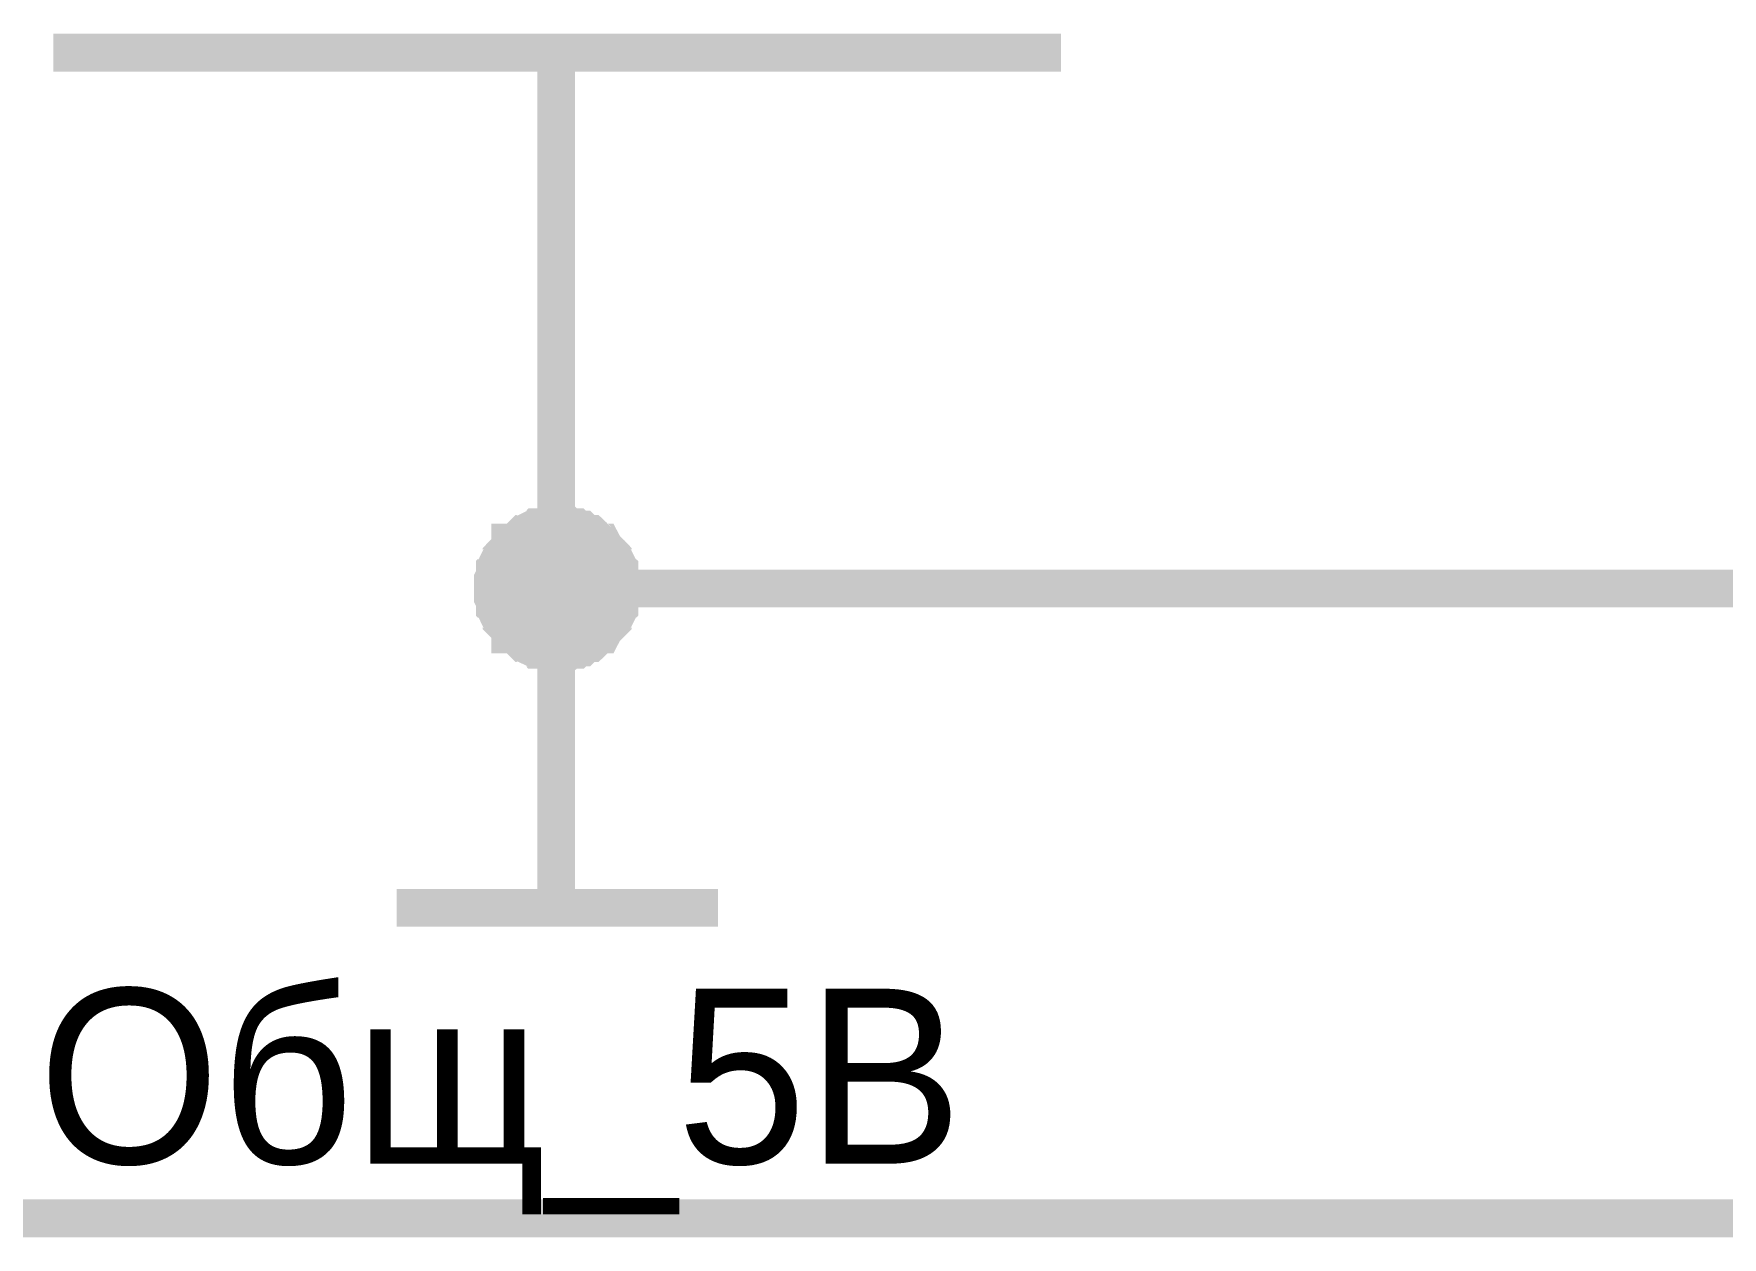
# Model space of a CAD drawing. Extents: x 0 to 594, y 0 to 420.
# Drawn here: x 288.35 to 301.77, y 217.34 to 226.9 of the extents above; entities that cross this region are included whole.
import ezdxf

# ---------------------------------------------------------------- set-up
doc = ezdxf.new("R2010")
doc.units = 0
doc.layers.add('SHEET', color=255, linetype='CONTINUOUS')

msp = doc.modelspace()

# ---------------------------------------------------------------- linework, layer by layer
at = {"layer": 'SHEET'}
for points, const_width in [([(296.514, 226.747), (288.509, 226.747)], 0.3), ([(292.503, 226.747), (292.503, 222.491)], 0.3), ([(291.999, 222.491), (291.999, 222.508), (291.999, 222.543), (291.999, 222.56), (292.016, 222.595), (292.016, 222.613), (292.016, 222.647), (292.034, 222.665), (292.034, 222.682), (292.051, 222.717), (292.069, 222.734), (292.069, 222.751), (292.086, 222.769), (292.103, 222.786), (292.121, 222.804), (292.138, 222.821), (292.138, 222.856), (292.173, 222.856), (292.19, 222.873), (292.207, 222.89), (292.225, 222.908), (292.242, 222.925), (292.26, 222.925), (292.277, 222.943), (292.312, 222.96), (292.329, 222.96), (292.346, 222.977), (292.381, 222.977), (292.398, 222.977), (292.433, 222.995), (292.451, 222.995), (292.485, 222.995), (292.503, 222.995)], 0.3), ([(291.999, 222.491), (291.999, 222.508), (291.999, 222.543), (291.999, 222.56), (292.016, 222.595), (292.016, 222.613), (292.016, 222.647), (292.034, 222.665), (292.034, 222.682), (292.051, 222.717), (292.069, 222.734), (292.069, 222.751), (292.086, 222.769), (292.103, 222.786), (292.121, 222.804), (292.138, 222.821), (292.138, 222.856), (292.173, 222.856), (292.19, 222.873), (292.207, 222.89), (292.225, 222.908), (292.242, 222.925), (292.26, 222.925), (292.277, 222.943), (292.312, 222.96), (292.329, 222.96), (292.346, 222.977), (292.381, 222.977), (292.398, 222.977), (292.433, 222.995), (292.451, 222.995), (292.485, 222.995), (292.503, 222.995)], 0.3), ([(291.999, 222.491), (291.999, 222.508), (291.999, 222.543), (291.999, 222.56), (292.016, 222.595), (292.016, 222.613), (292.016, 222.647), (292.034, 222.665), (292.034, 222.682), (292.051, 222.717), (292.069, 222.734), (292.069, 222.751), (292.086, 222.769), (292.103, 222.786), (292.121, 222.804), (292.138, 222.821), (292.138, 222.856), (292.173, 222.856), (292.19, 222.873), (292.207, 222.89), (292.225, 222.908), (292.242, 222.925), (292.26, 222.925), (292.277, 222.943), (292.312, 222.96), (292.329, 222.96), (292.346, 222.977), (292.381, 222.977), (292.398, 222.977), (292.433, 222.995), (292.451, 222.995), (292.485, 222.995), (292.503, 222.995)], 0.3), ([(291.999, 222.491), (291.999, 222.508), (291.999, 222.543), (291.999, 222.56), (292.016, 222.595), (292.016, 222.613), (292.016, 222.647), (292.034, 222.665), (292.034, 222.682), (292.051, 222.717), (292.069, 222.734), (292.069, 222.751), (292.086, 222.769), (292.103, 222.786), (292.121, 222.804), (292.138, 222.821), (292.138, 222.856), (292.173, 222.856), (292.19, 222.873), (292.207, 222.89), (292.225, 222.908), (292.242, 222.925), (292.26, 222.925), (292.277, 222.943), (292.312, 222.96), (292.329, 222.96), (292.346, 222.977), (292.381, 222.977), (292.398, 222.977), (292.433, 222.995), (292.451, 222.995), (292.485, 222.995), (292.503, 222.995)], 0.3), ([(292.503, 222.995), (292.503, 222.995)], 0.3), ([(292.503, 222.995), (292.537, 222.995), (292.555, 222.995), (292.589, 222.995), (292.607, 222.977), (292.642, 222.977), (292.659, 222.977), (292.676, 222.96), (292.711, 222.96), (292.728, 222.943), (292.746, 222.925), (292.78, 222.925), (292.798, 222.908), (292.815, 222.89), (292.833, 222.873), (292.85, 222.856), (292.867, 222.856), (292.885, 222.821), (292.902, 222.804), (292.919, 222.786), (292.937, 222.769), (292.954, 222.751), (292.954, 222.734), (292.971, 222.717), (292.989, 222.682), (292.989, 222.665), (293.006, 222.647), (293.006, 222.613), (293.006, 222.595), (293.024, 222.56), (293.024, 222.543), (293.024, 222.508), (293.024, 222.491)], 0.3), ([(292.503, 222.995), (292.503, 222.995)], 0.3), ([(292.503, 222.995), (292.537, 222.995), (292.555, 222.995), (292.589, 222.995), (292.607, 222.977), (292.642, 222.977), (292.659, 222.977), (292.676, 222.96), (292.711, 222.96), (292.728, 222.943), (292.746, 222.925), (292.78, 222.925), (292.798, 222.908), (292.815, 222.89), (292.833, 222.873), (292.85, 222.856), (292.867, 222.856), (292.885, 222.821), (292.902, 222.804), (292.919, 222.786), (292.937, 222.769), (292.954, 222.751), (292.954, 222.734), (292.971, 222.717), (292.989, 222.682), (292.989, 222.665), (293.006, 222.647), (293.006, 222.613), (293.006, 222.595), (293.024, 222.56), (293.024, 222.543), (293.024, 222.508), (293.024, 222.491)], 0.3), ([(292.503, 222.995), (292.503, 222.995)], 0.3), ([(292.503, 222.995), (292.537, 222.995), (292.555, 222.995), (292.589, 222.995), (292.607, 222.977), (292.642, 222.977), (292.659, 222.977), (292.676, 222.96), (292.711, 222.96), (292.728, 222.943), (292.746, 222.925), (292.78, 222.925), (292.798, 222.908), (292.815, 222.89), (292.833, 222.873), (292.85, 222.856), (292.867, 222.856), (292.885, 222.821), (292.902, 222.804), (292.919, 222.786), (292.937, 222.769), (292.954, 222.751), (292.954, 222.734), (292.971, 222.717), (292.989, 222.682), (292.989, 222.665), (293.006, 222.647), (293.006, 222.613), (293.006, 222.595), (293.024, 222.56), (293.024, 222.543), (293.024, 222.508), (293.024, 222.491)], 0.3), ([(292.503, 222.995), (292.503, 222.995)], 0.3), ([(292.503, 222.995), (292.537, 222.995), (292.555, 222.995), (292.589, 222.995), (292.607, 222.977), (292.642, 222.977), (292.659, 222.977), (292.676, 222.96), (292.711, 222.96), (292.728, 222.943), (292.746, 222.925), (292.78, 222.925), (292.798, 222.908), (292.815, 222.89), (292.833, 222.873), (292.85, 222.856), (292.867, 222.856), (292.885, 222.821), (292.902, 222.804), (292.919, 222.786), (292.937, 222.769), (292.954, 222.751), (292.954, 222.734), (292.971, 222.717), (292.989, 222.682), (292.989, 222.665), (293.006, 222.647), (293.006, 222.613), (293.006, 222.595), (293.024, 222.56), (293.024, 222.543), (293.024, 222.508), (293.024, 222.491)], 0.3), ([(291.999, 222.491), (291.999, 222.508), (291.999, 222.543), (291.999, 222.56), (292.016, 222.595), (292.016, 222.613), (292.016, 222.647), (292.034, 222.665), (292.034, 222.682), (292.051, 222.717), (292.069, 222.734), (292.069, 222.751), (292.086, 222.769), (292.103, 222.786), (292.121, 222.804), (292.138, 222.821), (292.138, 222.856), (292.173, 222.856), (292.19, 222.873), (292.207, 222.89), (292.225, 222.908), (292.242, 222.925), (292.26, 222.925), (292.277, 222.943), (292.312, 222.96), (292.329, 222.96), (292.346, 222.977), (292.381, 222.977), (292.398, 222.977), (292.433, 222.995), (292.451, 222.995), (292.485, 222.995), (292.503, 222.995)], 0.0991), ([(291.999, 222.491), (291.999, 222.508), (291.999, 222.543), (291.999, 222.56), (292.016, 222.595), (292.016, 222.613), (292.016, 222.647), (292.034, 222.665), (292.034, 222.682), (292.051, 222.717), (292.069, 222.734), (292.069, 222.751), (292.086, 222.769), (292.103, 222.786), (292.121, 222.804), (292.138, 222.821), (292.138, 222.856), (292.173, 222.856), (292.19, 222.873), (292.207, 222.89), (292.225, 222.908), (292.242, 222.925), (292.26, 222.925), (292.277, 222.943), (292.312, 222.96), (292.329, 222.96), (292.346, 222.977), (292.381, 222.977), (292.398, 222.977), (292.433, 222.995), (292.451, 222.995), (292.485, 222.995), (292.503, 222.995)], 0.0991), ([(291.999, 222.491), (291.999, 222.508), (291.999, 222.543), (291.999, 222.56), (292.016, 222.595), (292.016, 222.613), (292.016, 222.647), (292.034, 222.665), (292.034, 222.682), (292.051, 222.717), (292.069, 222.734), (292.069, 222.751), (292.086, 222.769), (292.103, 222.786), (292.121, 222.804), (292.138, 222.821), (292.138, 222.856), (292.173, 222.856), (292.19, 222.873), (292.207, 222.89), (292.225, 222.908), (292.242, 222.925), (292.26, 222.925), (292.277, 222.943), (292.312, 222.96), (292.329, 222.96), (292.346, 222.977), (292.381, 222.977), (292.398, 222.977), (292.433, 222.995), (292.451, 222.995), (292.485, 222.995), (292.503, 222.995)], 0.0991), ([(291.999, 222.491), (291.999, 222.508), (291.999, 222.543), (291.999, 222.56), (292.016, 222.595), (292.016, 222.613), (292.016, 222.647), (292.034, 222.665), (292.034, 222.682), (292.051, 222.717), (292.069, 222.734), (292.069, 222.751), (292.086, 222.769), (292.103, 222.786), (292.121, 222.804), (292.138, 222.821), (292.138, 222.856), (292.173, 222.856), (292.19, 222.873), (292.207, 222.89), (292.225, 222.908), (292.242, 222.925), (292.26, 222.925), (292.277, 222.943), (292.312, 222.96), (292.329, 222.96), (292.346, 222.977), (292.381, 222.977), (292.398, 222.977), (292.433, 222.995), (292.451, 222.995), (292.485, 222.995), (292.503, 222.995)], 0.0991), ([(292.503, 222.995), (292.503, 222.995)], 0.0991), ([(292.503, 222.995), (292.537, 222.995), (292.555, 222.995), (292.589, 222.995), (292.607, 222.977), (292.642, 222.977), (292.659, 222.977), (292.676, 222.96), (292.711, 222.96), (292.728, 222.943), (292.746, 222.925), (292.78, 222.925), (292.798, 222.908), (292.815, 222.89), (292.833, 222.873), (292.85, 222.856), (292.867, 222.856), (292.885, 222.821), (292.902, 222.804), (292.919, 222.786), (292.937, 222.769), (292.954, 222.751), (292.954, 222.734), (292.971, 222.717), (292.989, 222.682), (292.989, 222.665), (293.006, 222.647), (293.006, 222.613), (293.006, 222.595), (293.024, 222.56), (293.024, 222.543), (293.024, 222.508), (293.024, 222.491)], 0.0991), ([(292.503, 222.995), (292.503, 222.995)], 0.0991), ([(292.503, 222.995), (292.537, 222.995), (292.555, 222.995), (292.589, 222.995), (292.607, 222.977), (292.642, 222.977), (292.659, 222.977), (292.676, 222.96), (292.711, 222.96), (292.728, 222.943), (292.746, 222.925), (292.78, 222.925), (292.798, 222.908), (292.815, 222.89), (292.833, 222.873), (292.85, 222.856), (292.867, 222.856), (292.885, 222.821), (292.902, 222.804), (292.919, 222.786), (292.937, 222.769), (292.954, 222.751), (292.954, 222.734), (292.971, 222.717), (292.989, 222.682), (292.989, 222.665), (293.006, 222.647), (293.006, 222.613), (293.006, 222.595), (293.024, 222.56), (293.024, 222.543), (293.024, 222.508), (293.024, 222.491)], 0.0991), ([(292.503, 222.995), (292.503, 222.995)], 0.0991), ([(292.503, 222.995), (292.537, 222.995), (292.555, 222.995), (292.589, 222.995), (292.607, 222.977), (292.642, 222.977), (292.659, 222.977), (292.676, 222.96), (292.711, 222.96), (292.728, 222.943), (292.746, 222.925), (292.78, 222.925), (292.798, 222.908), (292.815, 222.89), (292.833, 222.873), (292.85, 222.856), (292.867, 222.856), (292.885, 222.821), (292.902, 222.804), (292.919, 222.786), (292.937, 222.769), (292.954, 222.751), (292.954, 222.734), (292.971, 222.717), (292.989, 222.682), (292.989, 222.665), (293.006, 222.647), (293.006, 222.613), (293.006, 222.595), (293.024, 222.56), (293.024, 222.543), (293.024, 222.508), (293.024, 222.491)], 0.0991), ([(292.503, 222.995), (292.503, 222.995)], 0.0991), ([(292.503, 222.995), (292.537, 222.995), (292.555, 222.995), (292.589, 222.995), (292.607, 222.977), (292.642, 222.977), (292.659, 222.977), (292.676, 222.96), (292.711, 222.96), (292.728, 222.943), (292.746, 222.925), (292.78, 222.925), (292.798, 222.908), (292.815, 222.89), (292.833, 222.873), (292.85, 222.856), (292.867, 222.856), (292.885, 222.821), (292.902, 222.804), (292.919, 222.786), (292.937, 222.769), (292.954, 222.751), (292.954, 222.734), (292.971, 222.717), (292.989, 222.682), (292.989, 222.665), (293.006, 222.647), (293.006, 222.613), (293.006, 222.595), (293.024, 222.56), (293.024, 222.543), (293.024, 222.508), (293.024, 222.491)], 0.0991), ([(292.503, 221.987), (292.485, 221.987), (292.451, 221.987), (292.433, 221.987), (292.398, 222.004), (292.381, 222.004), (292.346, 222.004), (292.329, 222.022), (292.312, 222.022), (292.277, 222.039), (292.26, 222.057), (292.242, 222.057), (292.225, 222.074), (292.207, 222.091), (292.19, 222.109), (292.173, 222.126), (292.138, 222.126), (292.138, 222.161), (292.121, 222.178), (292.103, 222.196), (292.086, 222.213), (292.069, 222.23), (292.069, 222.248), (292.051, 222.265), (292.034, 222.3), (292.034, 222.317), (292.016, 222.335), (292.016, 222.369), (292.016, 222.387), (291.999, 222.421), (291.999, 222.439), (291.999, 222.474), (291.999, 222.491)], 0.3), ([(291.999, 222.491), (291.999, 222.491)], 0.3), ([(292.503, 221.987), (292.485, 221.987), (292.451, 221.987), (292.433, 221.987), (292.398, 222.004), (292.381, 222.004), (292.346, 222.004), (292.329, 222.022), (292.312, 222.022), (292.277, 222.039), (292.26, 222.057), (292.242, 222.057), (292.225, 222.074), (292.207, 222.091), (292.19, 222.109), (292.173, 222.126), (292.138, 222.126), (292.138, 222.161), (292.121, 222.178), (292.103, 222.196), (292.086, 222.213), (292.069, 222.23), (292.069, 222.248), (292.051, 222.265), (292.034, 222.3), (292.034, 222.317), (292.016, 222.335), (292.016, 222.369), (292.016, 222.387), (291.999, 222.421), (291.999, 222.439), (291.999, 222.474), (291.999, 222.491)], 0.3), ([(291.999, 222.491), (291.999, 222.491)], 0.3), ([(292.503, 221.987), (292.485, 221.987), (292.451, 221.987), (292.433, 221.987), (292.398, 222.004), (292.381, 222.004), (292.346, 222.004), (292.329, 222.022), (292.312, 222.022), (292.277, 222.039), (292.26, 222.057), (292.242, 222.057), (292.225, 222.074), (292.207, 222.091), (292.19, 222.109), (292.173, 222.126), (292.138, 222.126), (292.138, 222.161), (292.121, 222.178), (292.103, 222.196), (292.086, 222.213), (292.069, 222.23), (292.069, 222.248), (292.051, 222.265), (292.034, 222.3), (292.034, 222.317), (292.016, 222.335), (292.016, 222.369), (292.016, 222.387), (291.999, 222.421), (291.999, 222.439), (291.999, 222.474), (291.999, 222.491)], 0.3), ([(291.999, 222.491), (291.999, 222.491)], 0.3), ([(292.503, 221.987), (292.485, 221.987), (292.451, 221.987), (292.433, 221.987), (292.398, 222.004), (292.381, 222.004), (292.346, 222.004), (292.329, 222.022), (292.312, 222.022), (292.277, 222.039), (292.26, 222.057), (292.242, 222.057), (292.225, 222.074), (292.207, 222.091), (292.19, 222.109), (292.173, 222.126), (292.138, 222.126), (292.138, 222.161), (292.121, 222.178), (292.103, 222.196), (292.086, 222.213), (292.069, 222.23), (292.069, 222.248), (292.051, 222.265), (292.034, 222.3), (292.034, 222.317), (292.016, 222.335), (292.016, 222.369), (292.016, 222.387), (291.999, 222.421), (291.999, 222.439), (291.999, 222.474), (291.999, 222.491)], 0.3), ([(291.999, 222.491), (291.999, 222.491)], 0.3), ([(292.503, 222.491), (292.503, 219.955)], 0.3), ([(293.024, 222.491), (293.024, 222.474), (293.024, 222.439), (293.024, 222.421), (293.006, 222.387), (293.006, 222.369), (293.006, 222.335), (292.989, 222.317), (292.989, 222.3), (292.971, 222.265), (292.954, 222.248), (292.954, 222.23), (292.937, 222.213), (292.919, 222.196), (292.902, 222.178), (292.885, 222.161), (292.867, 222.126), (292.85, 222.126), (292.833, 222.109), (292.815, 222.091), (292.798, 222.074), (292.78, 222.057), (292.746, 222.057), (292.728, 222.039), (292.711, 222.022), (292.676, 222.022), (292.659, 222.004), (292.642, 222.004), (292.607, 222.004), (292.589, 221.987), (292.555, 221.987), (292.537, 221.987), (292.503, 221.987)], 0.3), ([(310.006, 222.491), (292.503, 222.491), (292.503, 222.491), (292.503, 222.491)], 0.3), ([(293.024, 222.491), (293.024, 222.474), (293.024, 222.439), (293.024, 222.421), (293.006, 222.387), (293.006, 222.369), (293.006, 222.335), (292.989, 222.317), (292.989, 222.3), (292.971, 222.265), (292.954, 222.248), (292.954, 222.23), (292.937, 222.213), (292.919, 222.196), (292.902, 222.178), (292.885, 222.161), (292.867, 222.126), (292.85, 222.126), (292.833, 222.109), (292.815, 222.091), (292.798, 222.074), (292.78, 222.057), (292.746, 222.057), (292.728, 222.039), (292.711, 222.022), (292.676, 222.022), (292.659, 222.004), (292.642, 222.004), (292.607, 222.004), (292.589, 221.987), (292.555, 221.987), (292.537, 221.987), (292.503, 221.987)], 0.3), ([(293.024, 222.491), (293.024, 222.474), (293.024, 222.439), (293.024, 222.421), (293.006, 222.387), (293.006, 222.369), (293.006, 222.335), (292.989, 222.317), (292.989, 222.3), (292.971, 222.265), (292.954, 222.248), (292.954, 222.23), (292.937, 222.213), (292.919, 222.196), (292.902, 222.178), (292.885, 222.161), (292.867, 222.126), (292.85, 222.126), (292.833, 222.109), (292.815, 222.091), (292.798, 222.074), (292.78, 222.057), (292.746, 222.057), (292.728, 222.039), (292.711, 222.022), (292.676, 222.022), (292.659, 222.004), (292.642, 222.004), (292.607, 222.004), (292.589, 221.987), (292.555, 221.987), (292.537, 221.987), (292.503, 221.987)], 0.3), ([(293.024, 222.491), (293.024, 222.474), (293.024, 222.439), (293.024, 222.421), (293.006, 222.387), (293.006, 222.369), (293.006, 222.335), (292.989, 222.317), (292.989, 222.3), (292.971, 222.265), (292.954, 222.248), (292.954, 222.23), (292.937, 222.213), (292.919, 222.196), (292.902, 222.178), (292.885, 222.161), (292.867, 222.126), (292.85, 222.126), (292.833, 222.109), (292.815, 222.091), (292.798, 222.074), (292.78, 222.057), (292.746, 222.057), (292.728, 222.039), (292.711, 222.022), (292.676, 222.022), (292.659, 222.004), (292.642, 222.004), (292.607, 222.004), (292.589, 221.987), (292.555, 221.987), (292.537, 221.987), (292.503, 221.987)], 0.3), ([(293.024, 222.491), (293.024, 222.491), (293.024, 222.491), (293.024, 222.491), (293.024, 222.491), (293.024, 222.491), (293.024, 222.491), (293.024, 222.491), (293.024, 222.491), (293.024, 222.491), (293.024, 222.491), (293.024, 222.491), (293.024, 222.491), (293.024, 222.491), (293.024, 222.491), (293.024, 222.491), (293.024, 222.491), (293.024, 222.491), (293.024, 222.491), (293.024, 222.491), (293.024, 222.491), (293.024, 222.491), (293.024, 222.491), (293.024, 222.491), (293.024, 222.491), (293.024, 222.491), (293.024, 222.491), (293.024, 222.491), (293.024, 222.491), (293.024, 222.491), (293.024, 222.491), (293.024, 222.491), (293.024, 222.491)], 0.3), ([(293.024, 222.491), (293.024, 222.491)], 0.3), ([(293.024, 222.491), (293.024, 222.491), (293.024, 222.491), (293.024, 222.491), (293.024, 222.491), (293.024, 222.491), (293.024, 222.491), (293.024, 222.491), (293.024, 222.491), (293.024, 222.491), (293.024, 222.491), (293.024, 222.491), (293.024, 222.491), (293.024, 222.491), (293.024, 222.491), (293.024, 222.491), (293.024, 222.491), (293.024, 222.491), (293.024, 222.491), (293.024, 222.491), (293.024, 222.491), (293.024, 222.491), (293.024, 222.491), (293.024, 222.491), (293.024, 222.491), (293.024, 222.491), (293.024, 222.491), (293.024, 222.491), (293.024, 222.491), (293.024, 222.491), (293.024, 222.491), (293.024, 222.491), (293.024, 222.491)], 0.3), ([(293.024, 222.491), (293.024, 222.491)], 0.3), ([(293.024, 222.491), (293.024, 222.491), (293.024, 222.491), (293.024, 222.491), (293.024, 222.491), (293.024, 222.491), (293.024, 222.491), (293.024, 222.491), (293.024, 222.491), (293.024, 222.491), (293.024, 222.491), (293.024, 222.491), (293.024, 222.491), (293.024, 222.491), (293.024, 222.491), (293.024, 222.491), (293.024, 222.491), (293.024, 222.491), (293.024, 222.491), (293.024, 222.491), (293.024, 222.491), (293.024, 222.491), (293.024, 222.491), (293.024, 222.491), (293.024, 222.491), (293.024, 222.491), (293.024, 222.491), (293.024, 222.491), (293.024, 222.491), (293.024, 222.491), (293.024, 222.491), (293.024, 222.491), (293.024, 222.491)], 0.3), ([(293.024, 222.491), (293.024, 222.491)], 0.3), ([(293.024, 222.491), (293.024, 222.491), (293.024, 222.491), (293.024, 222.491), (293.024, 222.491), (293.024, 222.491), (293.024, 222.491), (293.024, 222.491), (293.024, 222.491), (293.024, 222.491), (293.024, 222.491), (293.024, 222.491), (293.024, 222.491), (293.024, 222.491), (293.024, 222.491), (293.024, 222.491), (293.024, 222.491), (293.024, 222.491), (293.024, 222.491), (293.024, 222.491), (293.024, 222.491), (293.024, 222.491), (293.024, 222.491), (293.024, 222.491), (293.024, 222.491), (293.024, 222.491), (293.024, 222.491), (293.024, 222.491), (293.024, 222.491), (293.024, 222.491), (293.024, 222.491), (293.024, 222.491), (293.024, 222.491)], 0.3), ([(293.024, 222.491), (293.024, 222.491)], 0.3), ([(292.503, 221.987), (292.485, 221.987), (292.451, 221.987), (292.433, 221.987), (292.398, 222.004), (292.381, 222.004), (292.346, 222.004), (292.329, 222.022), (292.312, 222.022), (292.277, 222.039), (292.26, 222.057), (292.242, 222.057), (292.225, 222.074), (292.207, 222.091), (292.19, 222.109), (292.173, 222.126), (292.138, 222.126), (292.138, 222.161), (292.121, 222.178), (292.103, 222.196), (292.086, 222.213), (292.069, 222.23), (292.069, 222.248), (292.051, 222.265), (292.034, 222.3), (292.034, 222.317), (292.016, 222.335), (292.016, 222.369), (292.016, 222.387), (291.999, 222.421), (291.999, 222.439), (291.999, 222.474), (291.999, 222.491)], 0.0991), ([(291.999, 222.491), (291.999, 222.491)], 0.0991), ([(292.503, 221.987), (292.485, 221.987), (292.451, 221.987), (292.433, 221.987), (292.398, 222.004), (292.381, 222.004), (292.346, 222.004), (292.329, 222.022), (292.312, 222.022), (292.277, 222.039), (292.26, 222.057), (292.242, 222.057), (292.225, 222.074), (292.207, 222.091), (292.19, 222.109), (292.173, 222.126), (292.138, 222.126), (292.138, 222.161), (292.121, 222.178), (292.103, 222.196), (292.086, 222.213), (292.069, 222.23), (292.069, 222.248), (292.051, 222.265), (292.034, 222.3), (292.034, 222.317), (292.016, 222.335), (292.016, 222.369), (292.016, 222.387), (291.999, 222.421), (291.999, 222.439), (291.999, 222.474), (291.999, 222.491)], 0.0991), ([(291.999, 222.491), (291.999, 222.491)], 0.0991), ([(292.503, 221.987), (292.485, 221.987), (292.451, 221.987), (292.433, 221.987), (292.398, 222.004), (292.381, 222.004), (292.346, 222.004), (292.329, 222.022), (292.312, 222.022), (292.277, 222.039), (292.26, 222.057), (292.242, 222.057), (292.225, 222.074), (292.207, 222.091), (292.19, 222.109), (292.173, 222.126), (292.138, 222.126), (292.138, 222.161), (292.121, 222.178), (292.103, 222.196), (292.086, 222.213), (292.069, 222.23), (292.069, 222.248), (292.051, 222.265), (292.034, 222.3), (292.034, 222.317), (292.016, 222.335), (292.016, 222.369), (292.016, 222.387), (291.999, 222.421), (291.999, 222.439), (291.999, 222.474), (291.999, 222.491)], 0.0991), ([(291.999, 222.491), (291.999, 222.491)], 0.0991), ([(292.503, 221.987), (292.485, 221.987), (292.451, 221.987), (292.433, 221.987), (292.398, 222.004), (292.381, 222.004), (292.346, 222.004), (292.329, 222.022), (292.312, 222.022), (292.277, 222.039), (292.26, 222.057), (292.242, 222.057), (292.225, 222.074), (292.207, 222.091), (292.19, 222.109), (292.173, 222.126), (292.138, 222.126), (292.138, 222.161), (292.121, 222.178), (292.103, 222.196), (292.086, 222.213), (292.069, 222.23), (292.069, 222.248), (292.051, 222.265), (292.034, 222.3), (292.034, 222.317), (292.016, 222.335), (292.016, 222.369), (292.016, 222.387), (291.999, 222.421), (291.999, 222.439), (291.999, 222.474), (291.999, 222.491)], 0.0991), ([(291.999, 222.491), (291.999, 222.491)], 0.0991), ([(293.024, 222.491), (293.024, 222.474), (293.024, 222.439), (293.024, 222.421), (293.006, 222.387), (293.006, 222.369), (293.006, 222.335), (292.989, 222.317), (292.989, 222.3), (292.971, 222.265), (292.954, 222.248), (292.954, 222.23), (292.937, 222.213), (292.919, 222.196), (292.902, 222.178), (292.885, 222.161), (292.867, 222.126), (292.85, 222.126), (292.833, 222.109), (292.815, 222.091), (292.798, 222.074), (292.78, 222.057), (292.746, 222.057), (292.728, 222.039), (292.711, 222.022), (292.676, 222.022), (292.659, 222.004), (292.642, 222.004), (292.607, 222.004), (292.589, 221.987), (292.555, 221.987), (292.537, 221.987), (292.503, 221.987)], 0.0991), ([(293.024, 222.491), (293.024, 222.474), (293.024, 222.439), (293.024, 222.421), (293.006, 222.387), (293.006, 222.369), (293.006, 222.335), (292.989, 222.317), (292.989, 222.3), (292.971, 222.265), (292.954, 222.248), (292.954, 222.23), (292.937, 222.213), (292.919, 222.196), (292.902, 222.178), (292.885, 222.161), (292.867, 222.126), (292.85, 222.126), (292.833, 222.109), (292.815, 222.091), (292.798, 222.074), (292.78, 222.057), (292.746, 222.057), (292.728, 222.039), (292.711, 222.022), (292.676, 222.022), (292.659, 222.004), (292.642, 222.004), (292.607, 222.004), (292.589, 221.987), (292.555, 221.987), (292.537, 221.987), (292.503, 221.987)], 0.0991), ([(293.024, 222.491), (293.024, 222.474), (293.024, 222.439), (293.024, 222.421), (293.006, 222.387), (293.006, 222.369), (293.006, 222.335), (292.989, 222.317), (292.989, 222.3), (292.971, 222.265), (292.954, 222.248), (292.954, 222.23), (292.937, 222.213), (292.919, 222.196), (292.902, 222.178), (292.885, 222.161), (292.867, 222.126), (292.85, 222.126), (292.833, 222.109), (292.815, 222.091), (292.798, 222.074), (292.78, 222.057), (292.746, 222.057), (292.728, 222.039), (292.711, 222.022), (292.676, 222.022), (292.659, 222.004), (292.642, 222.004), (292.607, 222.004), (292.589, 221.987), (292.555, 221.987), (292.537, 221.987), (292.503, 221.987)], 0.0991), ([(293.024, 222.491), (293.024, 222.474), (293.024, 222.439), (293.024, 222.421), (293.006, 222.387), (293.006, 222.369), (293.006, 222.335), (292.989, 222.317), (292.989, 222.3), (292.971, 222.265), (292.954, 222.248), (292.954, 222.23), (292.937, 222.213), (292.919, 222.196), (292.902, 222.178), (292.885, 222.161), (292.867, 222.126), (292.85, 222.126), (292.833, 222.109), (292.815, 222.091), (292.798, 222.074), (292.78, 222.057), (292.746, 222.057), (292.728, 222.039), (292.711, 222.022), (292.676, 222.022), (292.659, 222.004), (292.642, 222.004), (292.607, 222.004), (292.589, 221.987), (292.555, 221.987), (292.537, 221.987), (292.503, 221.987)], 0.0991), ([(293.024, 222.491), (293.024, 222.491), (293.024, 222.491), (293.024, 222.491), (293.024, 222.491), (293.024, 222.491), (293.024, 222.491), (293.024, 222.491), (293.024, 222.491), (293.024, 222.491), (293.024, 222.491), (293.024, 222.491), (293.024, 222.491), (293.024, 222.491), (293.024, 222.491), (293.024, 222.491), (293.024, 222.491), (293.024, 222.491), (293.024, 222.491), (293.024, 222.491), (293.024, 222.491), (293.024, 222.491), (293.024, 222.491), (293.024, 222.491), (293.024, 222.491), (293.024, 222.491), (293.024, 222.491), (293.024, 222.491), (293.024, 222.491), (293.024, 222.491), (293.024, 222.491), (293.024, 222.491), (293.024, 222.491)], 0.0991), ([(293.024, 222.491), (293.024, 222.491)], 0.0991), ([(293.024, 222.491), (293.024, 222.491), (293.024, 222.491), (293.024, 222.491), (293.024, 222.491), (293.024, 222.491), (293.024, 222.491), (293.024, 222.491), (293.024, 222.491), (293.024, 222.491), (293.024, 222.491), (293.024, 222.491), (293.024, 222.491), (293.024, 222.491), (293.024, 222.491), (293.024, 222.491), (293.024, 222.491), (293.024, 222.491), (293.024, 222.491), (293.024, 222.491), (293.024, 222.491), (293.024, 222.491), (293.024, 222.491), (293.024, 222.491), (293.024, 222.491), (293.024, 222.491), (293.024, 222.491), (293.024, 222.491), (293.024, 222.491), (293.024, 222.491), (293.024, 222.491), (293.024, 222.491), (293.024, 222.491)], 0.0991), ([(293.024, 222.491), (293.024, 222.491)], 0.0991), ([(293.024, 222.491), (293.024, 222.491), (293.024, 222.491), (293.024, 222.491), (293.024, 222.491), (293.024, 222.491), (293.024, 222.491), (293.024, 222.491), (293.024, 222.491), (293.024, 222.491), (293.024, 222.491), (293.024, 222.491), (293.024, 222.491), (293.024, 222.491), (293.024, 222.491), (293.024, 222.491), (293.024, 222.491), (293.024, 222.491), (293.024, 222.491), (293.024, 222.491), (293.024, 222.491), (293.024, 222.491), (293.024, 222.491), (293.024, 222.491), (293.024, 222.491), (293.024, 222.491), (293.024, 222.491), (293.024, 222.491), (293.024, 222.491), (293.024, 222.491), (293.024, 222.491), (293.024, 222.491), (293.024, 222.491)], 0.0991), ([(293.024, 222.491), (293.024, 222.491)], 0.0991), ([(293.024, 222.491), (293.024, 222.491), (293.024, 222.491), (293.024, 222.491), (293.024, 222.491), (293.024, 222.491), (293.024, 222.491), (293.024, 222.491), (293.024, 222.491), (293.024, 222.491), (293.024, 222.491), (293.024, 222.491), (293.024, 222.491), (293.024, 222.491), (293.024, 222.491), (293.024, 222.491), (293.024, 222.491), (293.024, 222.491), (293.024, 222.491), (293.024, 222.491), (293.024, 222.491), (293.024, 222.491), (293.024, 222.491), (293.024, 222.491), (293.024, 222.491), (293.024, 222.491), (293.024, 222.491), (293.024, 222.491), (293.024, 222.491), (293.024, 222.491), (293.024, 222.491), (293.024, 222.491), (293.024, 222.491)], 0.0991), ([(293.024, 222.491), (293.024, 222.491)], 0.0991), ([(291.235, 219.955), (293.788, 219.955)], 0.3), ([(310.006, 217.488), (235.044, 217.488)], 0.3)]:
    msp.add_lwpolyline(points, dxfattribs=dict(at, const_width=const_width))
at = {"layer": 'SHEET', "const_width": 0.508}
msp.add_lwpolyline([(292.246, 222.5, 1), (292.754, 222.5, 1)], format="xyb", close=True, dxfattribs=at)

# ---------------------------------------------------------------- texts
at = {"layer": 'SHEET'}
msp.add_text('Общ_5В', height=1.3898, dxfattribs=at).set_placement((288.387, 217.922))

doc.saveas('drawing.dxf')
